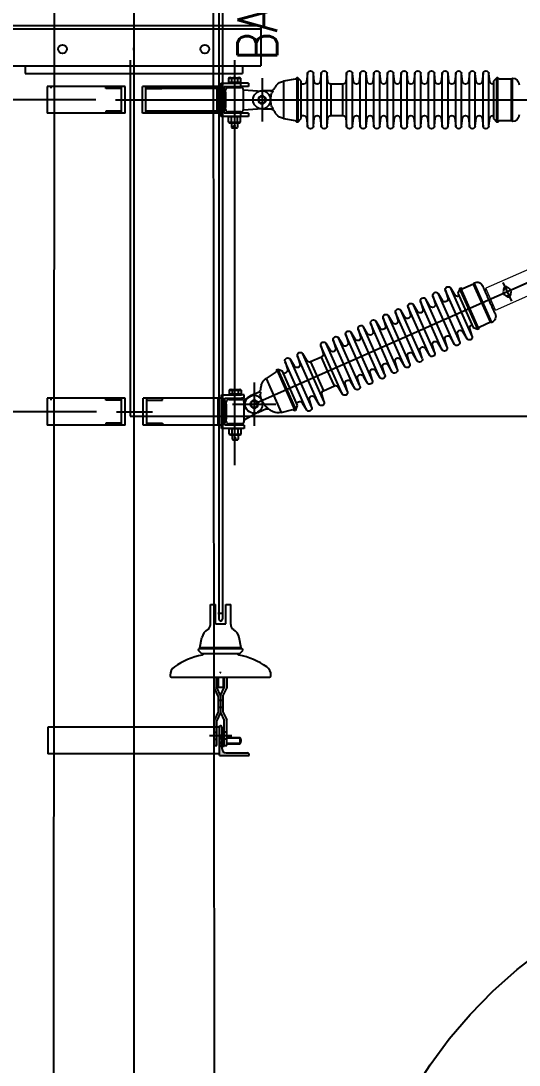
# Model space of a CAD drawing. Header units: millimetres. Extents: x -37020 to 35906, y -101 to 52234.
# Drawn here: x -23.438 to -22.178, y 388.586 to 391.228 of the extents above; entities that cross this region are included whole.
import ezdxf

# ---------------------------------------------------------------- set-up
doc = ezdxf.new("R2010")
doc.units = ezdxf.units.MM
doc.header["$PDMODE"] = 35
doc.header["$PDSIZE"] = 1
for name, pattern in [('ACAD_ISO04W100', [30, 24, -3, 0, -3]), ('CENTER', [50.8, 31.75, -6.35, 6.35, -6.35]), ('HIDDEN', [9.525, 6.35, -3.175])]:
    doc.linetypes.add(name, pattern=pattern)
for name, color, linetype in [('Catenaria', 2, 'Continuous'), ('CI-Encofrados', 2, 'Continuous'), ('CI-Proyecciones', 1, 'HIDDEN'), ('galibo', 41, 'Continuous'), ('GE-Cotas', 1, 'Continuous'), ('Layer1', 1, 'Continuous'), ('M0_EQUIPOS', 2, 'Continuous')]:
    doc.layers.add(name, color=color, linetype=linetype)
doc.styles.add('ROMAN_SIMPLEX', font='ROMANS')
doc.styles.add('Romans', font='romans.shx', dxfattribs={"width": 0.8})
doc.dimstyles.new('COTAS GENERAL', dxfattribs={"dimscale": 0.1, "dimtxt": 2.5, "dimasz": 2.5, "dimexe": 1, "dimexo": 1, "dimgap": 1.25, "dimtad": 1, "dimzin": 1, "dimdsep": 46, "dimtxsty": 'Romans', "dimcen": 1, "dimclrd": 2, "dimclre": 1, "dimclrt": 3, "dimaunit": 1, "dimadec": 3, "dimazin": 0, "dimtfac": 1, "dimtix": 1, "dimtmove": 0, "dimatfit": 0, "dimfxl": 1, "dimtolj": 1, "dimarcsym": 0})

# ---------------------------------------------------------------- blocks, each defined once
blk = doc.blocks.new('galibo TA')
at = {"layer": 'galibo', "linetype": 'HIDDEN'}
blk.add_arc((0.48, 3.13), 1.22, 0, 61.9275, dxfattribs=at)
blk = doc.blocks.new('A$C5077')
at = {"layer": 'CI-Encofrados', "color": 3}
for p, q in [((0.00825, 11), (0, 0)), ((0.40825, 11), (0.4165, 0))]:
    blk.add_line(p, q, dxfattribs=at)
at = {"layer": 'CI-Encofrados', "color": 253}
blk.add_line((0.20825, 11), (0.20825, 0), dxfattribs=at)
blk = doc.blocks.new('barra de retención 2500mm')
at = {"color": 1}
for p, q in [((-23.5, 2445.6), (-3.3, 2481)), ((-23.5, 2427.5), (-4.5, 2460.8)), ((-4.5, 2476.5), (-4.5, -14.5)), ((-3.3, 2481), (0, 2481)), ((4.5, 2476.5), (4.5, -14.5)), ((-32.5, 2452), (-32.5, 2427.5)), ((-23.5, 2452), (-32.5, 2452)), ((-23.5, 2452), (-23.5, 2427.5))]:
    blk.add_line(p, q, dxfattribs=at)
at = {"color": 1, "linetype": 'ACAD_ISO04W100', "ltscale": 0.1}
for p, q in [((6.7, 2452), (-6.7, 2452)), ((6.7, 0), (-6.7, 0))]:
    blk.add_line(p, q, dxfattribs=at)
at = {"color": 1}
for centre, start, end in [((0, 2476.5), 0, 180), ((-28, 2427.5), 180, 360), ((0, -14.5), 180, 0)]:
    blk.add_arc(centre, 4.5, start, end, dxfattribs=at)
blk = doc.blocks.new('*D332')
at = {"layer": 'Defpoints', "color": 0, "transparency": 16777216}
for p in [(-23.837, 392.5341), (-23.37, 392.4456), (-21.3055, 384.7606)]:
    blk.add_point(p, dxfattribs=at)
at = {"layer": 'GE-Cotas', "color": 1, "lineweight": -2, "transparency": 16777216}
for p, q in [((-23.637, 392.5341), (-24.3715, 392.5341)), ((-23.57, 392.4456), (-23.637, 392.5341)), ((-23.42, 392.4456), (-23.57, 392.4456))]:
    blk.add_line(p, q, dxfattribs=at)
at = {"layer": 'GE-Cotas', "color": 3, "linetype": 'Continuous', "transparency": 16777216, "insert": (-24.1355, 392.6591), "char_height": 0.125, "attachment_point": 5, "style": 'Romans'}
blk.add_mtext('\\A1;+7685', dxfattribs=at)
blk = doc.blocks.new('*D333')
at = {"layer": 'Defpoints', "color": 0, "transparency": 16777216}
for p in [(-23.9034, 392.775), (-23.4294, 392.6812), (-21.3055, 384.7606)]:
    blk.add_point(p, dxfattribs=at)
at = {"layer": 'GE-Cotas', "color": 1, "lineweight": -2, "transparency": 16777216}
for p, q in [((-23.7034, 392.775), (-24.4087, 392.775)), ((-23.6294, 392.6812), (-23.7034, 392.775)), ((-23.4794, 392.6812), (-23.6294, 392.6812))]:
    blk.add_line(p, q, dxfattribs=at)
at = {"layer": 'GE-Cotas', "color": 3, "linetype": 'Continuous', "transparency": 16777216, "insert": (-24.1873, 392.9), "char_height": 0.125, "attachment_point": 5, "style": 'Romans'}
blk.add_mtext('\\A1;+7921', dxfattribs=at)
blk = doc.blocks.new('*D334')
at = {"layer": 'Defpoints', "color": 0, "transparency": 16777216}
for p in [(-23.1988, 391.0283), (-23.9124, 390.7007), (-21.3055, 384.7606)]:
    blk.add_point(p, dxfattribs=at)
at = {"layer": 'GE-Cotas', "color": 1, "lineweight": -2, "transparency": 16777216}
for p, q in [((-23.5124, 391.0283), (-23.7124, 390.7007)), ((-23.2488, 391.0283), (-23.5124, 391.0283)), ((-23.7124, 390.7007), (-24.447, 390.7007))]:
    blk.add_line(p, q, dxfattribs=at)
at = {"layer": 'GE-Cotas', "color": 3, "linetype": 'Continuous', "transparency": 16777216, "insert": (-24.2109, 390.8257), "char_height": 0.125, "attachment_point": 5, "style": 'Romans'}
blk.add_mtext('\\A1;+6268', dxfattribs=at)
blk = doc.blocks.new('*D335')
at = {"layer": 'Defpoints', "color": 0, "transparency": 16777216}
for p in [(-23.1969, 390.2392), (-23.8738, 390.0344), (-20.7465, 384.7606)]:
    blk.add_point(p, dxfattribs=at)
at = {"layer": 'GE-Cotas', "color": 1, "lineweight": -2, "transparency": 16777216}
for p, q in [((-23.4738, 390.2392), (-23.6738, 390.0344)), ((-23.2469, 390.2392), (-23.4738, 390.2392)), ((-23.6738, 390.0344), (-24.4032, 390.0344))]:
    blk.add_line(p, q, dxfattribs=at)
at = {"layer": 'GE-Cotas', "color": 3, "linetype": 'Continuous', "transparency": 16777216, "insert": (-24.1698, 390.1594), "char_height": 0.125, "attachment_point": 5, "style": 'Romans'}
blk.add_mtext('\\A1;+5479', dxfattribs=at)
blk = doc.blocks.new('bajada LP parte inferior')
blk.add_hatch(color=256).paths.add_polyline_path([(427, -71.5), (427, 3.5), (428.4, 3.5, -0.414214), (433.4, -1.5), (433.4, -55.2, 0.414214), (443.4, -65.2), (497, -65.2, -0.414214), (502, -70.2), (502, -71.5)])
at = {"color": 6}
for p, q in [((403.9, 259.5), (403.9, 310.2)), ((403.9, 310.2), (416.6, 310.2)), ((416.6, 261.2), (416.6, 310.2)), ((442.7, 261.2), (442.7, 310.2)), ((442.7, 310.2), (455.4, 310.2)), ((455.4, 259.5), (455.4, 310.2)), ((416.6, 261.2), (442.7, 261.2)), ((377.1, 200.5), (382.6, 227)), ((482.1, 200.5), (476.7, 227)), ((374.6, 198), (373.6, 196.9)), ((382.1, 185.5), (373.6, 194.1)), ((377.1, 200.5), (374.6, 198)), ((484.6, 198), (374.6, 198)), ((482.1, 200.5), (377.1, 200.5)), ((477.1, 185.5), (382.1, 185.5)), ((477.1, 185.5), (485.7, 194.1)), ((482.1, 200.5), (484.6, 198)), ((484.6, 198), (485.7, 196.9)), ((428.6, 138.5), (430.7, 138.5)), ((429.6, 137.4), (429.6, 139.6)), ((307.6, 126), (550.9, 126)), ((414.1, 126), (414.1, 98.5)), ((420.1, 126), (420.1, 99.9)), ((423.3, 126), (423.3, 100.1)), ((436, 126), (436, 100.1)), ((439.1, 126), (439.1, 99.9)), ((445.1, 126), (445.1, 98.5)), ((423.6, 78.5), (414.1, 98.5)), ((429.6, 79.9), (420.1, 99.9)), ((436, 100.1), (423.3, 100.1)), ((429.6, 79.9), (439.1, 99.9)), ((429.6, 79.9), (429.6, 37.1)), ((435.6, 78.5), (445.1, 98.5)), ((423.6, 78.5), (423.6, 38.5)), ((435.6, 78.5), (435.6, 38.5)), ((423.6, 38.5), (414.1, 18.5)), ((429.6, 37.1), (420.1, 17.1)), ((429.6, 37.1), (439.1, 17.1)), ((435.6, 38.5), (445.1, 18.5)), ((414.1, -46.5), (414.1, 18.5)), ((420.1, -46.5), (420.1, 17.1)), ((427, 3.5), (428.4, 3.5)), ((439.1, -46.5), (439.1, 17.1)), ((445.1, -46.5), (445.1, 18.5)), ((427, -44.4), (427, -23.6)), ((427, -44.4), (427, -23.6)), ((428.5, -20.1), (438.5, -20.1)), ((445.1, -26), (478.8, -26)), ((478.8, -42), (478.8, -26)), ((414.1, -46.5), (420.1, -46.5)), ((428.5, -27.1), (438.5, -27.1)), ((428.5, -40.9), (438.5, -40.9)), ((428.5, -47.9), (438.5, -47.9)), ((439.1, -46.5), (445.1, -46.5)), ((445.1, -27), (478.8, -27)), ((445.1, -41), (478.8, -41)), ((445.1, -42), (478.8, -42))]:
    blk.add_line(p, q, dxfattribs=at)
at = {"color": 6, "linetype": 'HIDDEN'}
for p, q in [((435.6, 67.2), (423.6, 67.2)), ((435.6, 49.8), (423.6, 49.8)), ((414.1, -12.8), (420.1, -12.8)), ((445.1, -12.8), (439.1, -12.8)), ((414.1, -30.2), (420.1, -30.2)), ((445.1, -30.2), (439.1, -30.2))]:
    blk.add_line(p, q, dxfattribs=at)
for p, q in [((427, 0), (-7, 0)), ((-7, 0), (-7, -68)), ((0, 0), (0, -2)), ((427, -71.5), (427, 3.5)), ((433.4, -55.2), (433.4, -1.5)), ((427, -68), (-7, -68)), ((427, -71.5), (502, -71.5)), ((443.4, -65.2), (497, -65.2)), ((502, -71.5), (502, -70.2))]:
    blk.add_line(p, q)
at = {"color": 6, "linetype": 'CENTER'}
blk.add_line((401.2, -21.5), (458.1, -21.5), dxfattribs=at)
at = {"color": 6}
for centre, radius, start, end in [((428.4, -1.5), 5, 0, 90), ((431.8, -23.6), 4.75, 133.1736, 226.8264), ((435.2, -23.6), 4.75, 35.0296, 46.8264), ((435.2, -23.6), 4.75, 313.1736, 324.9704), ((469.6, -34), 12.2, 318.8879, 41.1121), ((443.7, -34), 16.7, 155.5673, 204.4327), ((431.8, -44.4), 4.75, 133.1736, 226.8264), ((423.3, -34), 16.7, 18.4445, 24.4327), ((423.3, -34), 16.7, 335.5673, 341.5555), ((435.2, -44.4), 4.75, 35.0296, 46.8264), ((435.2, -44.4), 4.75, 313.1736, 333.6582)]:
    blk.add_arc(centre, radius, start, end, dxfattribs=at)
for centre, radius, start, end in [((443.4, -55.2), 10, 180, 270), ((497, -70.2), 5, 0, 90)]:
    blk.add_arc(centre, radius, start, end)
for centre, major_axis, start_param, end_param in [((412, 220.9), (21.2, 21.2), 1.324649, 2.152302), ((388.9, 259.5), (-10.6, 10.6), 2.895445, 3.926995), ((470.4, 259.5), (10.6, 10.6), 2.356199, 3.387749), ((447.3, 220.9), (-21.2, 21.2), 4.130892, 4.958545), ((375, 195.5), (1.41, 1.41), 1.570801, 3.141597), ((382, 188.8), (4.6, 4.6), 4.113262, 4.968949), ((477.3, 188.8), (-4.6, 4.6), 1.314245, 2.169932), ((484.3, 195.5), (-1.41, 1.41), 3.141597, 4.712393), ((416.6, 5.5), (127.3, 127.3), 0.971669, 1.400336), ((442.7, 5.5), (-127.3, 127.3), -1.400327, -0.97166), ((327.2, 132.1), (17.7, 17.7), 1.399984, 2.379924), ((532.1, 132.1), (-17.7, 17.7), 3.90327, 4.883211), ((307.6, 131.5), (3.89, 3.89), 2.356199, 3.926995), ((551.6, 131.5), (-3.89, 3.89), 2.356199, 3.926995)]:
    blk.add_ellipse(centre, major_axis=major_axis, ratio=1, start_param=start_param, end_param=end_param, dxfattribs=at)
blk = doc.blocks.new('gozne inferior con abrazadera poste Ø420mm')
blk.add_line((-514.7, 14.9), (-514.7, 10.5))
blk.add_circle((0, 0), 8.75)
at = {"layer": 'M0_EQUIPOS'}
for p, q in [((-63.3, 35.4), (-32.9, 35.4)), ((-63.3, 35.4), (-63.3, 23.4)), ((-59.5, 37), (-36.7, 37)), ((-55.7, 35.4), (-55.7, 23.4)), ((-40.5, 35.4), (-40.5, 23.4)), ((-32.9, 35.4), (-32.9, 23.4)), ((-523.7, 14.9), (-523.7, -53.1)), ((-326.7, 14.9), (-523.7, 14.9)), ((-375.7, 9.9), (-375.7, 14.9)), ((-335.7, 9.9), (-375.7, 9.9)), ((-335.7, -53.1), (-335.7, 14.9)), ((-326.7, -53.1), (-326.7, 14.9)), ((-91.4, 14.9), (-280.8, 14.9)), ((-280.8, -53.1), (-280.8, 14.9)), ((-271.8, -53.1), (-271.8, 14.9)), ((-271.8, 9.9), (-231.8, 9.9)), ((-231.8, 9.9), (-231.8, 14.9)), ((-91.4, -53.1), (-91.4, 14.9)), ((-82.4, 14.9), (-91.4, 14.9)), ((-82.4, 23.4), (-32.4, 23.4)), ((-82.4, -61.6), (-82.4, 23.4)), ((-73.9, 14.9), (-32.4, 14.9)), ((-73.9, -53.1), (-73.9, 14.9)), ((-70.6, -0.1), (-70.6, 5.9)), ((-64.4, 12), (-31.7, 12)), ((-63.3, 26), (-32.9, 26)), ((-63.3, 23.4), (-32.9, 23.4)), ((-56.6, 12), (-56.6, 14.9)), ((-39.6, 12), (-39.6, 14.9)), ((-25.6, 23.4), (-32.4, 23.4)), ((-25.6, 14.9), (-32.4, 14.9)), ((-27.1, 9.9), (-10.2, 19.2)), ((-25.6, 14.9), (-25.6, 23.4)), ((-25.6, -43.7), (-25.6, 5.9)), ((-348.6, -19.1), (-256.9, -19.1)), ((-73.9, -0.1), (-73.9, -38.1)), ((-70.6, -0.1), (-70.6, -38.1)), ((-25.6, -39.4), (12, -18.2)), ((-335.7, -48.1), (-375.7, -48.1)), ((-375.7, -48.1), (-375.7, -53.1)), ((-271.8, -48.1), (-231.8, -48.1)), ((-231.8, -48.1), (-231.8, -53.1)), ((-70.6, -43.7), (-70.6, -38.1)), ((-31.7, -49.8), (-64.4, -49.8)), ((-56.6, -53.1), (-56.6, -49.8)), ((-39.6, -53.1), (-39.6, -49.8)), ((-326.7, -53.1), (-523.7, -53.1)), ((-91.4, -53.1), (-280.8, -53.1)), ((-82.4, -53.1), (-91.4, -53.1)), ((-32.4, -61.6), (-82.4, -61.6)), ((-32.4, -53.1), (-73.9, -53.1)), ((-63.3, -61.6), (-32.9, -61.6)), ((-63.3, -61.6), (-32.9, -61.6)), ((-63.3, -76), (-63.3, -61.6)), ((-63.3, -76), (-63.3, -61.6)), ((-63.3, -76), (-32.9, -76)), ((-63.3, -76), (-32.9, -76)), ((-59.5, -77.6), (-36.7, -77.6)), ((-59.5, -77.6), (-36.7, -77.6)), ((-55.7, -76), (-55.7, -61.6)), ((-55.7, -76), (-55.7, -61.6)), ((-55.7, -77.6), (-55.7, -89)), ((-55.7, -77.6), (-55.7, -89)), ((-41.8, -78), (-50.6, -77.6)), ((-41.8, -78), (-50.6, -77.6)), ((-41.8, -77.7), (-43.4, -77.6)), ((-41.8, -77.7), (-43.4, -77.6)), ((-40.5, -76), (-40.5, -61.6)), ((-40.5, -76), (-40.5, -61.6)), ((-40.5, -77.6), (-40.5, -89)), ((-40.5, -77.6), (-40.5, -89)), ((-32.9, -76), (-32.9, -61.6)), ((-32.9, -76), (-32.9, -61.6)), ((-25.6, -53.1), (-32.4, -53.1)), ((-25.6, -61.6), (-32.4, -61.6)), ((-25.6, -53.1), (-25.6, -61.6)), ((-55.7, -89), (-54.4, -90.3)), ((-55.7, -89), (-54.4, -90.3)), ((-54.4, -90.3), (-41.8, -90.3)), ((-54.4, -90.3), (-41.8, -90.3)), ((-41.8, -90.3), (-40.5, -89)), ((-41.8, -90.3), (-40.5, -89))]:
    blk.add_line(p, q, dxfattribs=at)
blk.add_circle((-48.1, -86.3), 1.62, dxfattribs=at)
blk.add_circle((-48.1, -86.3), 1.62, dxfattribs=at)
for centre, radius, start, end in [((-59.5, 31.7), 5.31, 90, 135.6673), ((-59.5, 31.7), 5.31, 44.3327, 90), ((-48.1, 18.2), 18.8, 66.2227, 113.7773), ((-36.7, 31.7), 5.31, 90, 135.6673), ((-36.7, 31.7), 5.31, 44.3327, 90), ((-64.4, 5.9), 6.13, 90, 180), ((-31.7, 5.9), 6.13, 0, 90), ((0, 0), 21.8, 295.5293, 119.6859), ((-64.4, -43.7), 6.13, 180, 270), ((-31.7, -43.7), 6.13, 270, 0), ((-59.5, -72.3), 5.31, 224.3327, 270), ((-59.5, -72.3), 5.31, 224.3327, 270), ((-59.5, -72.3), 5.31, 270, 315.6673), ((-59.5, -72.3), 5.31, 270, 315.6673), ((-48.1, -58.7), 18.8, 246.2227, 293.7773), ((-48.1, -58.7), 18.8, 246.2227, 293.7773), ((-36.7, -72.3), 5.31, 224.3327, 270), ((-36.7, -72.3), 5.31, 224.3327, 270), ((-36.7, -72.3), 5.31, 270, 315.6673), ((-36.7, -72.3), 5.31, 270, 315.6673)]:
    blk.add_arc(centre, radius, start, end, dxfattribs=at)
blk = doc.blocks.new('gozne superior con abrazadera poste Ø420mm')
blk.add_line((-534.7, 34), (-534.7, 29.6))
at = {"layer": 'M0_EQUIPOS'}
for p, q in [((-85.2, 54.5), (-54.8, 54.5)), ((-85.2, 54.5), (-85.2, 42.5)), ((-81.4, 56.1), (-58.6, 56.1)), ((-77.6, 54.5), (-77.6, 42.5)), ((-62.4, 54.5), (-62.4, 42.5)), ((-54.8, 54.5), (-54.8, 42.5)), ((-346.7, 34), (-543.7, 34)), ((-543.7, 34), (-543.7, -34)), ((-395.7, 29), (-395.7, 34)), ((-355.7, 29), (-395.7, 29)), ((-355.7, -34), (-355.7, 34)), ((-346.7, -34), (-346.7, 34)), ((-113.3, 34), (-302.7, 34)), ((-302.7, -34), (-302.7, 34)), ((-293.7, -34), (-293.7, 34)), ((-113.3, 29), (-293.7, 29)), ((-293.7, 29), (-253.7, 29)), ((-253.7, 29), (-253.7, 34)), ((-113.3, -34), (-113.3, 34)), ((-104.3, 34), (-113.3, 34)), ((-104.3, 42.5), (-54.3, 42.5)), ((-104.3, -42.5), (-104.3, 42.5)), ((-95.8, 34), (-54.3, 34)), ((-95.8, -34), (-95.8, 34)), ((-86.4, 31.1), (-53.6, 31.1)), ((-85.2, 45.1), (-54.8, 45.1)), ((-85.2, 42.5), (-54.8, 42.5)), ((-78.5, 31.1), (-78.5, 34)), ((-61.5, 31.1), (-61.5, 34)), ((-54.3, 42.5), (-54.3, 34)), ((-34.3, 42.5), (-54.3, 42.5)), ((-34.3, 34), (-54.3, 34)), ((-34.3, 42.5), (-34.3, 34)), ((-370.6, 0), (-278.8, 0)), ((-95.8, 19), (-95.8, -19)), ((-92.5, 19), (-92.5, 25)), ((-92.5, 19), (-92.5, -19)), ((-47.5, -24.6), (-47.5, 25)), ((-47.5, 25), (0, 22)), ((-92.5, -24.6), (-92.5, -19)), ((-47.5, -25), (0, -22)), ((-346.7, -34), (-543.7, -34)), ((-355.7, -29), (-395.7, -29)), ((-395.7, -29), (-395.7, -34)), ((-113.3, -34), (-302.7, -34)), ((-113.3, -29), (-293.7, -29)), ((-293.7, -29), (-253.7, -29)), ((-253.7, -29), (-253.7, -34)), ((-104.3, -34), (-113.3, -34)), ((-54.3, -42.5), (-104.3, -42.5)), ((-54.3, -34), (-95.8, -34)), ((-53.6, -30.7), (-86.4, -30.7)), ((-85.2, -42.5), (-54.8, -42.5)), ((-85.2, -42.5), (-54.8, -42.5)), ((-85.2, -56.9), (-85.2, -42.5)), ((-85.2, -56.9), (-85.2, -42.5)), ((-78.5, -34), (-78.5, -30.7)), ((-77.6, -56.9), (-77.6, -42.5)), ((-77.6, -56.9), (-77.6, -42.5)), ((-62.4, -56.9), (-62.4, -42.5)), ((-62.4, -56.9), (-62.4, -42.5)), ((-61.5, -34), (-61.5, -30.7)), ((-54.8, -56.9), (-54.8, -42.5)), ((-54.8, -56.9), (-54.8, -42.5)), ((-54.3, -34), (-54.3, -42.5)), ((-34.3, -34), (-54.3, -34)), ((-34.3, -42.5), (-54.3, -42.5)), ((-34.3, -34), (-34.3, -42.5)), ((-85.2, -56.9), (-54.8, -56.9)), ((-85.2, -56.9), (-54.8, -56.9)), ((-81.4, -58.5), (-58.6, -58.5)), ((-81.4, -58.5), (-58.6, -58.5)), ((-77.6, -58.5), (-77.6, -69.9)), ((-77.6, -58.5), (-77.6, -69.9)), ((-77.6, -69.9), (-76.3, -71.2)), ((-77.6, -69.9), (-76.3, -71.2)), ((-76.3, -71.2), (-63.7, -71.2)), ((-76.3, -71.2), (-63.7, -71.2)), ((-63.7, -58.9), (-72.5, -58.5)), ((-63.7, -58.9), (-72.5, -58.5)), ((-63.7, -58.6), (-65.3, -58.5)), ((-63.7, -58.6), (-65.3, -58.5)), ((-63.7, -71.2), (-62.4, -69.9)), ((-63.7, -71.2), (-62.4, -69.9)), ((-62.4, -58.5), (-62.4, -69.9)), ((-62.4, -58.5), (-62.4, -69.9))]:
    blk.add_line(p, q, dxfattribs=at)
for centre, radius in [((0, 0), 8.75), ((-70, -67.2), 1.62), ((-70, -67.2), 1.62)]:
    blk.add_circle(centre, radius, dxfattribs=at)
for centre, radius, start, end in [((-81.4, 50.8), 5.31, 90, 135.6673), ((-81.4, 50.8), 5.31, 44.3327, 90), ((-70, 37.3), 18.8, 66.2227, 113.7773), ((-58.6, 50.8), 5.31, 90, 135.6673), ((-58.6, 50.8), 5.31, 44.3327, 90), ((-86.4, 25), 6.13, 90, 180), ((-53.6, 25), 6.13, 0, 90), ((0, 0), 22, 270, 90), ((-86.4, -24.6), 6.13, 180, 270), ((-53.6, -24.6), 6.13, 270, 0), ((-81.4, -53.2), 5.31, 224.3327, 270), ((-81.4, -53.2), 5.31, 224.3327, 270), ((-81.4, -53.2), 5.31, 270, 315.6673), ((-81.4, -53.2), 5.31, 270, 315.6673), ((-70, -39.6), 18.8, 246.2227, 293.7773), ((-70, -39.6), 18.8, 246.2227, 293.7773), ((-58.6, -53.2), 5.31, 224.3327, 270), ((-58.6, -53.2), 5.31, 224.3327, 270), ((-58.6, -53.2), 5.31, 270, 315.6673), ((-58.6, -53.2), 5.31, 270, 315.6673)]:
    blk.add_arc(centre, radius, start, end, dxfattribs=at)
blk = doc.blocks.new('p in 2000')
at = {"layer": 'Layer1', "linetype": 'CENTER'}
for p, q in [((-148.4319, 229.5004), (-148.4319, 228.4761)), ((-148.1679, 229.5004), (-148.1679, 228.6004)), ((-148.5019, 229.4549), (-148.5019, 229.346)), ((-148.1679, 229.4004), (-150.6415, 229.4004)), ((-150.0384, 229.3215), (-148.4819, 228.6304)), ((-149.111, 228.9386), (-149.1323, 228.8908)), ((-148.4819, 228.6849), (-148.4819, 228.5759)), ((-148.4274, 228.6304), (-148.5363, 228.6304)), ((-148.1679, 228.6004), (-150.1679, 228.6004))]:
    blk.add_line(p, q, dxfattribs=at)
at = {"layer": 'Layer1'}
for p, q in [((-149.1349, 229.4554), (-149.1324, 229.4529)), ((-149.1349, 229.3454), (-149.1349, 229.4554)), ((-149.1324, 229.4529), (-149.1027, 229.4529)), ((-149.1324, 229.3479), (-149.1324, 229.4529)), ((-149.1013, 229.4535), (-149.0983, 229.4565)), ((-149.0983, 229.3443), (-149.0983, 229.4565)), ((-149.0955, 229.4565), (-149.0869, 229.4479)), ((-149.0955, 229.3443), (-149.0955, 229.4565)), ((-149.0779, 229.447), (-149.0756, 229.4668)), ((-149.0756, 229.334), (-149.0756, 229.4668)), ((-149.0607, 229.4668), (-149.0583, 229.447)), ((-149.0607, 229.334), (-149.0607, 229.4668)), ((-149.0434, 229.447), (-149.0411, 229.4668)), ((-149.0411, 229.334), (-149.0411, 229.4668)), ((-149.0262, 229.4668), (-149.0238, 229.447)), ((-149.0262, 229.334), (-149.0262, 229.4668)), ((-149.0089, 229.447), (-149.0066, 229.4668)), ((-149.0066, 229.334), (-149.0066, 229.4668)), ((-148.9917, 229.4668), (-148.9893, 229.447)), ((-148.9917, 229.334), (-148.9917, 229.4668)), ((-148.9744, 229.447), (-148.9721, 229.4668)), ((-148.9721, 229.334), (-148.9721, 229.4668)), ((-148.9572, 229.4668), (-148.9548, 229.447)), ((-148.9572, 229.334), (-148.9572, 229.4668)), ((-148.9399, 229.447), (-148.9376, 229.4668)), ((-148.9376, 229.334), (-148.9376, 229.4668)), ((-148.9227, 229.4668), (-148.9203, 229.447)), ((-148.9227, 229.334), (-148.9227, 229.4668)), ((-148.9054, 229.447), (-148.9031, 229.4668)), ((-148.9031, 229.334), (-148.9031, 229.4668)), ((-148.8882, 229.4668), (-148.8858, 229.447)), ((-148.8882, 229.334), (-148.8882, 229.4668)), ((-148.8709, 229.447), (-148.8686, 229.4668)), ((-148.8686, 229.334), (-148.8686, 229.4668)), ((-148.8537, 229.4668), (-148.8513, 229.447)), ((-148.8537, 229.334), (-148.8537, 229.4668)), ((-148.8364, 229.447), (-148.8341, 229.4668)), ((-148.8341, 229.334), (-148.8341, 229.4668)), ((-148.8192, 229.4668), (-148.8168, 229.447)), ((-148.8192, 229.334), (-148.8192, 229.4668)), ((-148.8019, 229.447), (-148.7996, 229.4668)), ((-148.7996, 229.334), (-148.7996, 229.4668)), ((-148.7847, 229.4668), (-148.7823, 229.447)), ((-148.7847, 229.334), (-148.7847, 229.4668)), ((-148.7674, 229.447), (-148.7651, 229.4668)), ((-148.7651, 229.334), (-148.7651, 229.4668)), ((-148.7502, 229.4668), (-148.7478, 229.447)), ((-148.7502, 229.334), (-148.7502, 229.4668)), ((-148.7329, 229.447), (-148.7306, 229.4668)), ((-148.7306, 229.334), (-148.7306, 229.4668)), ((-148.7157, 229.4668), (-148.7133, 229.447)), ((-148.7157, 229.334), (-148.7157, 229.4668)), ((-148.6684, 229.447), (-148.6661, 229.4668)), ((-148.6661, 229.334), (-148.6661, 229.4668)), ((-148.6512, 229.4668), (-148.6488, 229.447)), ((-148.6512, 229.334), (-148.6512, 229.4668)), ((-148.6339, 229.447), (-148.6316, 229.4668)), ((-148.6316, 229.334), (-148.6316, 229.4668)), ((-148.6167, 229.4668), (-148.6143, 229.447)), ((-148.6167, 229.334), (-148.6167, 229.4668)), ((-148.6009, 229.4479), (-148.5923, 229.4565)), ((-148.5923, 229.4565), (-148.5923, 229.3443)), ((-148.5895, 229.4565), (-148.5859, 229.4529)), ((-148.5895, 229.4565), (-148.5895, 229.3443)), ((-148.5859, 229.4529), (-148.5558, 229.4476)), ((-149.0869, 229.4479), (-149.0869, 229.3529)), ((-149.0869, 229.4404), (-149.0854, 229.4404)), ((-148.7059, 229.4404), (-148.6759, 229.4404)), ((-148.7059, 229.4004), (-148.7059, 229.4404)), ((-148.6759, 229.4404), (-148.6759, 229.3604)), ((-148.6069, 229.4404), (-148.6009, 229.4404)), ((-148.6009, 229.3529), (-148.6009, 229.4479)), ((-148.5558, 229.4476), (-148.5558, 229.3532)), ((-148.5257, 229.4234), (-148.5262, 229.4234)), ((-148.5257, 229.4234), (-148.5019, 229.4234)), ((-148.7059, 229.3604), (-148.7059, 229.4004)), ((-148.5273, 229.4192), (-148.5266, 229.4184)), ((-148.5019, 229.3774), (-148.5257, 229.3774)), ((-149.1324, 229.3479), (-149.1349, 229.3454)), ((-149.1027, 229.3479), (-149.1324, 229.3479)), ((-149.0983, 229.3443), (-149.1013, 229.3473)), ((-149.0869, 229.3529), (-149.0955, 229.3443)), ((-149.0854, 229.3604), (-149.0869, 229.3604)), ((-149.0756, 229.334), (-149.0779, 229.3538)), ((-149.0583, 229.3538), (-149.0607, 229.334)), ((-149.0411, 229.334), (-149.0434, 229.3538)), ((-149.0238, 229.3538), (-149.0262, 229.334)), ((-149.0066, 229.334), (-149.0089, 229.3538)), ((-148.9893, 229.3538), (-148.9917, 229.334)), ((-148.9721, 229.334), (-148.9744, 229.3538)), ((-148.9548, 229.3538), (-148.9572, 229.334)), ((-148.9376, 229.334), (-148.9399, 229.3538)), ((-148.9203, 229.3538), (-148.9227, 229.334)), ((-148.9031, 229.334), (-148.9054, 229.3538)), ((-148.8858, 229.3538), (-148.8882, 229.334)), ((-148.8686, 229.334), (-148.8709, 229.3538)), ((-148.8513, 229.3538), (-148.8537, 229.334)), ((-148.8341, 229.334), (-148.8364, 229.3538)), ((-148.8168, 229.3538), (-148.8192, 229.334)), ((-148.7996, 229.334), (-148.8019, 229.3538)), ((-148.7823, 229.3538), (-148.7847, 229.334)), ((-148.7651, 229.334), (-148.7674, 229.3538)), ((-148.7478, 229.3538), (-148.7502, 229.334)), ((-148.7306, 229.334), (-148.7329, 229.3538)), ((-148.7133, 229.3538), (-148.7157, 229.334)), ((-148.6759, 229.3604), (-148.7059, 229.3604)), ((-148.6661, 229.334), (-148.6684, 229.3538)), ((-148.6488, 229.3538), (-148.6512, 229.334)), ((-148.6316, 229.334), (-148.6339, 229.3538)), ((-148.6143, 229.3538), (-148.6167, 229.334)), ((-148.6009, 229.3604), (-148.6069, 229.3604)), ((-148.5923, 229.3443), (-148.6009, 229.3529)), ((-148.5859, 229.3479), (-148.5895, 229.3443)), ((-148.5558, 229.3532), (-148.5859, 229.3479)), ((-149.0827, 228.837), (-149.0381, 228.9375)), ((-149.0794, 228.8383), (-149.0368, 228.9342)), ((-149.0497, 228.8212), (-149.0042, 228.9237)), ((-149.0472, 228.82), (-149.0016, 228.9225)), ((-149.0381, 228.9375), (-149.0368, 228.9342)), ((-149.0368, 228.9342), (-149.0097, 228.9222)), ((-149.0332, 228.8025), (-148.9793, 228.9239)), ((-149.0082, 228.9222), (-149.0042, 228.9237)), ((-149.0016, 228.9225), (-148.9973, 228.9112)), ((-148.9895, 228.9067), (-148.9793, 228.9239)), ((-149.0692, 228.9193), (-149.0655, 228.9177)), ((-148.9973, 228.9112), (-149.0358, 228.8244)), ((-149.0196, 228.7965), (-148.9657, 228.9179)), ((-149.0016, 228.7885), (-148.9477, 228.9099)), ((-149.0003, 228.9043), (-148.999, 228.9037)), ((-148.988, 228.7825), (-148.9341, 228.9039)), ((-148.9657, 228.9179), (-148.9716, 228.8988)), ((-148.9701, 228.7745), (-148.9162, 228.8959)), ((-148.9579, 228.8927), (-148.9477, 228.9099)), ((-148.9341, 228.9039), (-148.94, 228.8848)), ((-148.9264, 228.8787), (-148.9162, 228.8959)), ((-149.0864, 228.8706), (-149.0901, 228.8723)), ((-148.9565, 228.7685), (-148.9026, 228.8899)), ((-148.9386, 228.7605), (-148.8847, 228.8819)), ((-148.925, 228.7545), (-148.8711, 228.8759)), ((-148.9026, 228.8899), (-148.9085, 228.8708)), ((-148.8949, 228.8647), (-148.8847, 228.8819)), ((-148.8711, 228.8759), (-148.877, 228.8568)), ((-148.907, 228.7465), (-148.8531, 228.8679)), ((-148.8934, 228.7405), (-148.8395, 228.8619)), ((-148.8755, 228.7325), (-148.8216, 228.8539)), ((-148.8633, 228.8507), (-148.8531, 228.8679)), ((-148.8619, 228.7265), (-148.808, 228.8479)), ((-148.8395, 228.8619), (-148.8454, 228.8428)), ((-148.8318, 228.8367), (-148.8216, 228.8539)), ((-148.808, 228.8479), (-148.8139, 228.8288)), ((-149.0794, 228.8383), (-149.0827, 228.837)), ((-149.0523, 228.8262), (-149.0794, 228.8383)), ((-149.0497, 228.8212), (-149.0513, 228.8251)), ((-149.0358, 228.8244), (-149.0472, 228.82)), ((-149.0332, 228.8025), (-149.0273, 228.8216)), ((-149.0314, 228.8306), (-149.0328, 228.8312)), ((-148.844, 228.7185), (-148.7901, 228.8399)), ((-148.8304, 228.7125), (-148.7765, 228.8339)), ((-148.8125, 228.7045), (-148.7586, 228.8259)), ((-148.8003, 228.8227), (-148.7901, 228.8399)), ((-148.7988, 228.6985), (-148.7449, 228.8199)), ((-148.7765, 228.8339), (-148.7824, 228.8148)), ((-148.7688, 228.8087), (-148.7586, 228.8259)), ((-148.7449, 228.8199), (-148.7508, 228.8008)), ((-149.0094, 228.8136), (-149.0196, 228.7965)), ((-149.0016, 228.7885), (-148.9958, 228.8076)), ((-148.9778, 228.7996), (-148.988, 228.7825)), ((-148.9701, 228.7745), (-148.9642, 228.7936)), ((-148.7809, 228.6905), (-148.727, 228.8119)), ((-148.7673, 228.6845), (-148.7134, 228.8059)), ((-148.7494, 228.6765), (-148.6955, 228.7979)), ((-148.7372, 228.7947), (-148.727, 228.8119)), ((-148.7358, 228.6705), (-148.6819, 228.7919)), ((-148.7134, 228.8059), (-148.7193, 228.7868)), ((-148.7057, 228.7807), (-148.6955, 228.7979)), ((-148.6819, 228.7919), (-148.6878, 228.7728)), ((-148.9463, 228.7856), (-148.9565, 228.7685)), ((-148.9386, 228.7605), (-148.9327, 228.7796)), ((-148.9148, 228.7716), (-148.925, 228.7545)), ((-148.907, 228.7465), (-148.9012, 228.7656)), ((-148.7179, 228.6625), (-148.664, 228.7839)), ((-148.7042, 228.6565), (-148.6504, 228.7779)), ((-148.6742, 228.7667), (-148.664, 228.7839)), ((-148.6504, 228.7779), (-148.6562, 228.7588)), ((-148.8832, 228.7576), (-148.8934, 228.7405)), ((-148.8755, 228.7325), (-148.8696, 228.7516)), ((-148.8517, 228.7436), (-148.8619, 228.7265)), ((-148.844, 228.7185), (-148.8381, 228.7376)), ((-148.6683, 228.7132), (-148.6521, 228.7497)), ((-148.6589, 228.6363), (-148.605, 228.7577)), ((-148.6247, 228.7376), (-148.6572, 228.6644)), ((-148.6521, 228.7497), (-148.6247, 228.7376)), ((-148.6453, 228.6303), (-148.5914, 228.7517)), ((-148.6274, 228.6223), (-148.5735, 228.7437)), ((-148.6152, 228.7406), (-148.605, 228.7577)), ((-148.6138, 228.6163), (-148.5599, 228.7377)), ((-148.5914, 228.7517), (-148.5973, 228.7326)), ((-148.5837, 228.7266), (-148.5735, 228.7437)), ((-148.5599, 228.7377), (-148.5658, 228.7186)), ((-148.8202, 228.7296), (-148.8304, 228.7125)), ((-148.8125, 228.7045), (-148.8066, 228.7236)), ((-148.7886, 228.7156), (-148.7988, 228.6985)), ((-148.7809, 228.6905), (-148.775, 228.7096)), ((-148.6846, 228.6766), (-148.6683, 228.7132)), ((-148.5916, 228.6272), (-148.5531, 228.714)), ((-148.5418, 228.7183), (-148.5873, 228.6158)), ((-148.5392, 228.7172), (-148.5847, 228.6147)), ((-148.5616, 228.7096), (-148.5561, 228.7071)), ((-148.5531, 228.714), (-148.5418, 228.7183)), ((-148.5392, 228.7172), (-148.5374, 228.7125)), ((-148.5374, 228.7125), (-148.512, 228.6954)), ((-148.7571, 228.7016), (-148.7673, 228.6845)), ((-148.7494, 228.6765), (-148.7435, 228.6956)), ((-148.7256, 228.6876), (-148.7358, 228.6705)), ((-148.512, 228.6954), (-148.5503, 228.6091)), ((-148.7179, 228.6625), (-148.712, 228.6816)), ((-148.694, 228.6736), (-148.7042, 228.6565)), ((-148.6572, 228.6644), (-148.6846, 228.6766)), ((-148.4975, 228.6578), (-148.4971, 228.6569)), ((-148.4943, 228.6611), (-148.4726, 228.6514)), ((-148.6589, 228.6363), (-148.653, 228.6554)), ((-148.6351, 228.6474), (-148.6453, 228.6303)), ((-148.6274, 228.6223), (-148.6215, 228.6414)), ((-148.6036, 228.6334), (-148.6138, 228.6163)), ((-148.5886, 228.634), (-148.5941, 228.6364)), ((-148.5873, 228.6158), (-148.5916, 228.6272)), ((-148.58, 228.6165), (-148.5847, 228.6147)), ((-148.5503, 228.6091), (-148.58, 228.6165)), ((-148.4912, 228.6094), (-148.513, 228.619))]:
    blk.add_line(p, q, dxfattribs=at)
at = {"layer": 'Layer1', "linetype": 'Continuous', "lineweight": 15}
for p, q in [((-149.222, 228.9921), (-149.0674, 228.9235)), ((-149.0919, 228.8684), (-149.2464, 228.937)), ((-149.0919, 228.8684), (-149.0674, 228.9235)), ((-148.4943, 228.6611), (-148.4948, 228.6612))]:
    blk.add_line(p, q, dxfattribs=at)
at = {"layer": 'Layer1'}
for centre in [(-148.5019, 229.4004), (-148.4819, 228.6304)]:
    blk.add_circle(centre, 0.01, dxfattribs=at)
at = {"layer": 'Layer1', "linetype": 'Continuous'}
blk.add_circle((-149.1217, 228.9145), 0.01, dxfattribs=at)
at = {"layer": 'Layer1'}
for centre, radius, start, end in [((-149.1349, 229.4384), 0.017, 90, 180), ((-149.1027, 229.4549), 0.002, 270, 315), ((-149.0969, 229.4551), 0.002, 45, 135), ((-149.0681, 229.4659), 0.0075, 6.9668, 173.0332), ((-149.0336, 229.4659), 0.0075, 6.9668, 173.0332), ((-148.9991, 229.4659), 0.0075, 6.9668, 173.0332), ((-148.9646, 229.4659), 0.0075, 6.9668, 173.0332), ((-148.9301, 229.4659), 0.0075, 6.9668, 173.0332), ((-148.8956, 229.4659), 0.0075, 6.9668, 173.0332), ((-148.8611, 229.4659), 0.0075, 6.9668, 173.0332), ((-148.8266, 229.4659), 0.0075, 6.9668, 173.0332), ((-148.7921, 229.4659), 0.0075, 6.9668, 173.0332), ((-148.7576, 229.4659), 0.0075, 6.9668, 173.0332), ((-148.7231, 229.4659), 0.0075, 6.9668, 173.0332), ((-148.6586, 229.4659), 0.0075, 6.9668, 173.0332), ((-148.6241, 229.4659), 0.0075, 6.9668, 173.0332), ((-148.5909, 229.4551), 0.002, 45, 135), ((-149.0854, 229.4479), 0.0075, 270, 353.0332), ((-149.0509, 229.4479), 0.0075, 186.9668, 353.0332), ((-149.0164, 229.4479), 0.0075, 186.9668, 353.0332), ((-148.9819, 229.4479), 0.0075, 186.9668, 353.0332), ((-148.9474, 229.4479), 0.0075, 186.9668, 353.0332), ((-148.9129, 229.4479), 0.0075, 186.9668, 353.0332), ((-148.8784, 229.4479), 0.0075, 186.9668, 353.0332), ((-148.8439, 229.4479), 0.0075, 186.9668, 353.0332), ((-148.8094, 229.4479), 0.0075, 186.9668, 353.0332), ((-148.7749, 229.4479), 0.0075, 186.9668, 353.0332), ((-148.7404, 229.4479), 0.0075, 186.9668, 353.0332), ((-148.7059, 229.4479), 0.0075, 186.9668, 270), ((-148.6759, 229.4479), 0.0075, 270, 353.0332), ((-148.6414, 229.4479), 0.0075, 186.9668, 353.0332), ((-148.6069, 229.4479), 0.0075, 186.9668, 270), ((-148.561, 229.4181), 0.03, 39.9284, 80), ((-148.5019, 229.4004), 0.023, 270, 90), ((-149.1349, 229.3624), 0.017, 180, 270), ((-149.1027, 229.3459), 0.002, 45, 90), ((-149.0969, 229.3458), 0.002, 225, 315), ((-149.0854, 229.3529), 0.0075, 6.9668, 90), ((-149.0509, 229.3529), 0.0075, 6.9668, 173.0332), ((-149.0164, 229.3529), 0.0075, 6.9668, 173.0332), ((-148.9819, 229.3529), 0.0075, 6.9668, 173.0332), ((-148.9474, 229.3529), 0.0075, 6.9668, 173.0332), ((-148.9129, 229.3529), 0.0075, 6.9668, 173.0332), ((-148.8784, 229.3529), 0.0075, 6.9668, 173.0332), ((-148.8439, 229.3529), 0.0075, 6.9668, 173.0332), ((-148.8094, 229.3529), 0.0075, 6.9668, 173.0332), ((-148.7749, 229.3529), 0.0075, 6.9668, 173.0332), ((-148.7404, 229.3529), 0.0075, 6.9668, 173.0332), ((-148.7059, 229.3529), 0.0075, 90, 173.0332), ((-148.6759, 229.3529), 0.0075, 6.9668, 90), ((-148.6414, 229.3529), 0.0075, 6.9668, 173.0332), ((-148.6069, 229.3529), 0.0075, 90, 173.0332), ((-148.5909, 229.3458), 0.002, 225, 315), ((-148.561, 229.3828), 0.03, 280, 320.0716), ((-149.0681, 229.3349), 0.0075, 186.9668, 353.0332), ((-149.0336, 229.3349), 0.0075, 186.9668, 353.0332), ((-148.9991, 229.3349), 0.0075, 186.9668, 353.0332), ((-148.9646, 229.3349), 0.0075, 186.9668, 353.0332), ((-148.9301, 229.3349), 0.0075, 186.9668, 353.0332), ((-148.8956, 229.3349), 0.0075, 186.9668, 353.0332), ((-148.8611, 229.3349), 0.0075, 186.9668, 353.0332), ((-148.8266, 229.3349), 0.0075, 186.9668, 353.0332), ((-148.7921, 229.3349), 0.0075, 186.9668, 353.0332), ((-148.7576, 229.3349), 0.0075, 186.9668, 353.0332), ((-148.7231, 229.3349), 0.0075, 186.9668, 353.0332), ((-148.6586, 229.3349), 0.0075, 186.9668, 353.0332), ((-148.6241, 229.3349), 0.0075, 186.9668, 353.0332), ((-149.045, 228.922), 0.017, 66.0588, 156.0588), ((-149.0089, 228.924), 0.002, 246.0588, 291.0588), ((-149.0035, 228.9218), 0.002, 21.0588, 111.0588), ((-148.9728, 228.92), 0.0075, 343.0256, 149.0921), ((-148.9959, 228.9106), 0.0075, 246.0588, 329.0921), ((-148.9644, 228.8966), 0.0075, 163.0256, 329.0921), ((-148.9413, 228.906), 0.0075, 343.0256, 149.0921), ((-148.9098, 228.892), 0.0075, 343.0256, 149.0921), ((-148.9328, 228.8826), 0.0075, 163.0256, 329.0921), ((-148.9013, 228.8686), 0.0075, 163.0256, 329.0921), ((-148.8782, 228.878), 0.0075, 343.0256, 149.0921), ((-148.8467, 228.864), 0.0075, 343.0256, 149.0921), ((-149.0758, 228.8525), 0.017, 156.0588, 246.0588), ((-148.8698, 228.8546), 0.0075, 163.0256, 329.0921), ((-148.8383, 228.8406), 0.0075, 163.0256, 329.0921), ((-148.8152, 228.85), 0.0075, 343.0256, 149.0921), ((-148.7837, 228.836), 0.0075, 343.0256, 149.0921), ((-149.0531, 228.8244), 0.002, 21.0588, 66.0588), ((-149.0479, 228.8219), 0.002, 201.0588, 291.0588), ((-149.0345, 228.8238), 0.0075, 343.0256, 66.0588), ((-149.0029, 228.8098), 0.0075, 343.0256, 149.0921), ((-148.8067, 228.8266), 0.0075, 163.0256, 329.0921), ((-148.7521, 228.822), 0.0075, 343.0256, 149.0921), ((-148.7206, 228.808), 0.0075, 343.0256, 149.0921), ((-149.026, 228.8003), 0.0075, 163.0256, 329.0921), ((-148.9714, 228.7958), 0.0075, 343.0256, 149.0921), ((-148.9399, 228.7818), 0.0075, 343.0256, 149.0921), ((-148.7752, 228.8126), 0.0075, 163.0256, 329.0921), ((-148.7437, 228.7986), 0.0075, 163.0256, 329.0921), ((-148.6891, 228.794), 0.0075, 343.0256, 149.0921), ((-148.9945, 228.7863), 0.0075, 163.0256, 329.0921), ((-148.9629, 228.7723), 0.0075, 163.0256, 329.0921), ((-148.9083, 228.7678), 0.0075, 343.0256, 149.0921), ((-148.7121, 228.7846), 0.0075, 163.0256, 329.0921), ((-148.6806, 228.7706), 0.0075, 163.0256, 329.0921), ((-148.6575, 228.78), 0.0075, 343.0256, 149.0921), ((-148.9314, 228.7583), 0.0075, 163.0256, 329.0921), ((-148.8999, 228.7443), 0.0075, 163.0256, 329.0921), ((-148.8768, 228.7538), 0.0075, 343.0256, 149.0921), ((-148.8453, 228.7398), 0.0075, 343.0256, 149.0921), ((-148.6491, 228.7566), 0.0075, 163.0256, 246.0588), ((-148.6216, 228.7444), 0.0075, 246.0588, 329.0921), ((-148.5986, 228.7539), 0.0075, 343.0256, 149.0921), ((-148.567, 228.7399), 0.0075, 343.0256, 149.0921), ((-148.8683, 228.7303), 0.0075, 163.0256, 329.0921), ((-148.8368, 228.7163), 0.0075, 163.0256, 329.0921), ((-148.8137, 228.7258), 0.0075, 343.0256, 149.0921), ((-148.7822, 228.7118), 0.0075, 343.0256, 149.0921), ((-148.5901, 228.7304), 0.0075, 163.0256, 329.0921), ((-148.5586, 228.7164), 0.0075, 163.0256, 246.0588), ((-148.541, 228.7165), 0.002, 21.0588, 111.0588), ((-148.8053, 228.7023), 0.0075, 163.0256, 329.0921), ((-148.7737, 228.6883), 0.0075, 163.0256, 329.0921), ((-148.7507, 228.6978), 0.0075, 343.0256, 149.0921), ((-148.7191, 228.6838), 0.0075, 343.0256, 149.0921), ((-148.5287, 228.6705), 0.03, 15.9872, 56.0588), ((-148.7422, 228.6743), 0.0075, 163.0256, 329.0921), ((-148.7107, 228.6603), 0.0075, 163.0256, 329.0921), ((-148.6876, 228.6698), 0.0075, 66.0588, 149.0921), ((-148.6602, 228.6576), 0.0075, 343.0256, 66.0588), ((-148.6517, 228.6341), 0.0075, 163.0256, 329.0921), ((-148.6287, 228.6436), 0.0075, 343.0256, 149.0921), ((-148.5971, 228.6296), 0.0075, 66.0588, 149.0921), ((-148.4819, 228.6304), 0.023, 246.0588, 66.0588), ((-148.6202, 228.6201), 0.0075, 163.0256, 329.0921), ((-148.5854, 228.6165), 0.002, 201.0588, 291.0588), ((-148.543, 228.6382), 0.03, 256.0588, 296.1304)]:
    blk.add_arc(centre, radius, start, end, dxfattribs=at)
for points, knots in [([(-148.538, 229.4373), (-148.5372, 229.4364), (-148.5356, 229.4344), (-148.5334, 229.4311), (-148.5318, 229.4284), (-148.531, 229.4268), (-148.5308, 229.4264)], [0, 0, 0, 0, 0.274899, 0.587477, 0.902101, 1, 1, 1, 1]), ([(-148.5228, 229.4234), (-148.5235, 229.4235), (-148.5248, 229.4235), (-148.5269, 229.4241), (-148.5288, 229.4249), (-148.53, 229.4258), (-148.5307, 229.4263), (-148.5308, 229.4264)], [0, 0, 0, 0, 0.1618786, 0.3284551, 0.4903377, 0.6569471, 0.693981, 0.693981, 0.693981, 0.693981]), ([(-148.5262, 229.4234), (-148.5267, 229.4233), (-148.5274, 229.4233), (-148.5282, 229.4228), (-148.5286, 229.4223), (-148.5287, 229.4216), (-148.5285, 229.4208), (-148.528, 229.42), (-148.5276, 229.4195), (-148.5273, 229.4192)], [0, 0, 0, 0, 0.239972, 0.37963, 0.4998, 0.614387, 0.731041, 0.854771, 1, 1, 1, 1]), ([(-148.5266, 229.3824), (-148.526, 229.3844), (-148.5249, 229.3883), (-148.5239, 229.3943), (-148.5236, 229.4004), (-148.5239, 229.4066), (-148.5249, 229.4126), (-148.526, 229.4165), (-148.5266, 229.4184)], [0, 0, 0, 0, 0.165608, 0.332349, 0.5, 0.667664, 0.834397, 1, 1, 1, 1]), ([(-148.5308, 229.3744), (-148.5315, 229.3732), (-148.5328, 229.3706), (-148.5352, 229.3669), (-148.5371, 229.3647), (-148.5379, 229.3636)], [0, 0, 0, 0, 0.336643, 0.676338, 1, 1, 1, 1]), ([(-148.5228, 229.3774), (-148.5235, 229.3774), (-148.5248, 229.3773), (-148.5269, 229.3768), (-148.5288, 229.3759), (-148.53, 229.3751), (-148.5307, 229.3746), (-148.5308, 229.3745)], [0, 0, 0, 0, 0.1618786, 0.3284551, 0.4903377, 0.6569471, 0.6898322, 0.6898322, 0.6898322, 0.6898322]), ([(-148.5266, 229.3824), (-148.5269, 229.3821), (-148.5275, 229.3815), (-148.5282, 229.3806), (-148.5286, 229.3797), (-148.5287, 229.3788), (-148.5284, 229.3782), (-148.5274, 229.3775), (-148.5264, 229.3775), (-148.5257, 229.3774)], [0, 0, 0, 0, 0.1456999, 0.2663806, 0.3776883, 0.4821934, 0.5908504, 0.712234, 1, 1, 1, 1]), ([(-149.0834, 228.8775), (-149.0828, 228.8788), (-149.0817, 228.8813), (-149.0798, 228.8855), (-149.078, 228.8896), (-149.0763, 228.8934), (-149.0747, 228.8969), (-149.0732, 228.9005), (-149.0716, 228.904), (-149.0701, 228.9073), (-149.0687, 228.9106), (-149.0673, 228.9136), (-149.066, 228.9167), (-149.0646, 228.9197), (-149.0634, 228.9224), (-149.0624, 228.9247), (-149.0616, 228.9265), (-149.061, 228.9279), (-149.0607, 228.9286), (-149.0605, 228.9289), (-149.0606, 228.9289), (-149.0606, 228.9289)], [0, 0, 0, 0, 0.058891, 0.119603, 0.182018, 0.230818, 0.279611, 0.329449, 0.37928, 0.429119, 0.47895, 0.52775, 0.576543, 0.638964, 0.699677, 0.758561, 0.817451, 0.878164, 0.940579, 0.989378, 1, 1, 1, 1]), ([(-149.0914, 228.8595), (-149.0914, 228.8595), (-149.0914, 228.8595), (-149.0912, 228.86), (-149.0908, 228.8608), (-149.0903, 228.862), (-149.0896, 228.8635), (-149.0888, 228.8653), (-149.0878, 228.8676), (-149.0865, 228.8705), (-149.085, 228.8738), (-149.0839, 228.8763), (-149.0834, 228.8775)], [0, 0, 0, 0, 0.0738155, 0.1701917, 0.2665548, 0.362931, 0.459294, 0.5536623, 0.6480177, 0.7687258, 0.8861228, 1, 1, 1, 1]), ([(-148.5117, 228.624), (-148.5104, 228.6255), (-148.5078, 228.6286), (-148.5045, 228.6337), (-148.5017, 228.6392), (-148.4995, 228.6449), (-148.4979, 228.6508), (-148.4974, 228.6549), (-148.4971, 228.6569)], [0, 0, 0, 0, 0.165608, 0.332349, 0.5, 0.667664, 0.834397, 1, 1, 1, 1]), ([(-148.4999, 228.6788), (-148.4996, 228.6776), (-148.4989, 228.6751), (-148.4982, 228.6713), (-148.4978, 228.6681), (-148.4978, 228.6663), (-148.4978, 228.6659)], [0, 0, 0, 0, 0.274899, 0.587477, 0.902101, 1, 1, 1, 1]), ([(-148.4948, 228.6612), (-148.4952, 228.6614), (-148.496, 228.6616), (-148.4969, 228.6615), (-148.4974, 228.6612), (-148.4978, 228.6606), (-148.4979, 228.6598), (-148.4978, 228.6589), (-148.4976, 228.6582), (-148.4975, 228.6578)], [0, 0, 0, 0, 0.239972, 0.37963, 0.4998, 0.614387, 0.731041, 0.854771, 1, 1, 1, 1]), ([(-148.4916, 228.6599), (-148.4923, 228.6602), (-148.4935, 228.6608), (-148.4951, 228.6621), (-148.4965, 228.6637), (-148.4973, 228.665), (-148.4977, 228.6658), (-148.4978, 228.6659)], [0, 0, 0, 0, 0.1618786, 0.3284551, 0.4903377, 0.6569471, 0.693981, 0.693981, 0.693981, 0.693981]), ([(-148.5188, 228.6184), (-148.52, 228.6175), (-148.5223, 228.6157), (-148.526, 228.6133), (-148.5285, 228.612), (-148.5298, 228.6113)], [0, 0, 0, 0, 0.336643, 0.676338, 1, 1, 1, 1]), ([(-148.5103, 228.6178), (-148.5109, 228.6181), (-148.5122, 228.6186), (-148.5143, 228.6189), (-148.5164, 228.6189), (-148.5179, 228.6187), (-148.5187, 228.6184), (-148.5188, 228.6184)], [0, 0, 0, 0, 0.1618786, 0.3284551, 0.4903377, 0.6569471, 0.6898322, 0.6898322, 0.6898322, 0.6898322]), ([(-148.5117, 228.624), (-148.5122, 228.6238), (-148.513, 228.6235), (-148.514, 228.6229), (-148.5148, 228.6223), (-148.5151, 228.6215), (-148.5151, 228.6208), (-148.5145, 228.6199), (-148.5136, 228.6194), (-148.513, 228.619)], [0, 0, 0, 0, 0.1456999, 0.2663806, 0.3776883, 0.4821934, 0.5908504, 0.712234, 1, 1, 1, 1])]:
    blk.add_open_spline(points, degree=3, knots=knots, dxfattribs=at)
at = {"layer": 'Layer1', "linetype": 'Continuous', "lineweight": 15}
for points in [[(-149.1252, 228.9238), (-149.1248, 228.9245), (-149.124, 228.9259), (-149.122, 228.9274), (-149.1196, 228.9281), (-149.1172, 228.9279), (-149.1151, 228.927), (-149.1134, 228.9256), (-149.1123, 228.9237), (-149.1117, 228.9215), (-149.1119, 228.9195), (-149.1123, 228.9184), (-149.1125, 228.9181)], [(-149.1181, 228.9053), (-149.1185, 228.9046), (-149.1193, 228.9032), (-149.1214, 228.9018), (-149.1237, 228.9011), (-149.1262, 228.9012), (-149.1283, 228.9022), (-149.13, 228.9036), (-149.1311, 228.9055), (-149.1316, 228.9077), (-149.1315, 228.9097), (-149.131, 228.9107), (-149.1309, 228.911)]]:
    blk.add_open_spline(points, degree=3, knots=[0, 0, 0, 0, 0.111195, 0.222234, 0.336725, 0.4472, 0.546061, 0.638619, 0.735459, 0.842287, 0.956369, 1, 1, 1, 1], dxfattribs=at)
blk = doc.blocks.new('ménsula para LDF L3 y 4')
at = {"color": 8}
for p, q in [((2.6, 0), (-2.6, 0)), ((0, -2.6), (0, 2.6))]:
    blk.add_line(p, q, dxfattribs=at)
at = {"layer": 'M0_EQUIPOS', "color": 3}
for p, q in [((-1905, 59.3), (321.4, 59.3)), ((321.4, 59.3), (321.4, -42.3)), ((-413.7, 51.4), (321.4, 51.4)), ((-1905, -42.3), (321.4, -42.3)), ((-275, -42.3), (-275, -62.3)), ((275, -42.3), (275, -62.3)), ((-275, -62.3), (275, -62.3))]:
    blk.add_line(p, q, dxfattribs=at)
for centre in [(-180.1, 0), (179.9, 0)]:
    blk.add_circle(centre, 11, dxfattribs=at)

msp = doc.modelspace()

# ---------------------------------------------------------------- block references
for name, p, xscale, yscale, zscale in [('ménsula para LDF L3 y 4', (-23.153, 391.1569, -20.7852), 0.001, 0.001, 0.001), ('barra de retención 2500mm', (-22.9333, 389.7284, -20.7852), 0.0009999999999763531, 0.0009999999999763531, 0.0009999999999763531), ('gozne superior con abrazadera poste Ø420mm', (-22.8283, 391.0283, -20.7852), 0.001, 0.001, 0.001), ('gozne inferior con abrazadera poste Ø420mm', (-22.8483, 390.2583, -20.7852), 0.001, 0.001, 0.001), ('bajada LP parte inferior', (-23.363, 389.4411, -20.7852), 0.0009999999999763531, 0.0009999999999763531, 0.0009999999999763531)]:
    msp.add_blockref(name, p, dxfattribs=dict(xscale=xscale, yscale=yscale, zscale=zscale))
at = {"layer": 'Catenaria', "linetype": 'Continuous', "xscale": -1}
msp.add_blockref('p in 2000', (-171.3302, 161.6279, -20.7852), dxfattribs=at)
at = {"layer": 'CI-Proyecciones', "ltscale": 100, "xscale": -1}
msp.add_blockref('galibo TA', (-20.9216, 384.7606, -20.7852), dxfattribs=at)
at = {"layer": 'M0_EQUIPOS'}
msp.add_blockref('A$C5077', (-23.3612, 381.9606, -20.7852), dxfattribs=at)

# ---------------------------------------------------------------- texts
at = {"layer": 'GE-Cotas', "color": 2, "linetype": 'Continuous', "style": 'ROMAN_SIMPLEX', "width": 0.8}
msp.add_text('BAJADA LP', height=0.1, rotation=90, dxfattribs=at).set_placement((-22.7906, 391.1276, -20.7852))

# ---------------------------------------------------------------- dimensions: what is measured, and where the dimension line sits
at = {"layer": 'GE-Cotas'}
for feature_location, offset, origin, picture, middle in [((-23.4294, 392.6812, -20.7852), (-0.4739, 0.0938), (-21.3055, 384.7606, -20.7852), '*D333', (-24.1873, 392.9, -20.7852)), ((-23.37, 392.4456, -20.7852), (-0.467, 0.0885), (-21.3055, 384.7606, -20.7852), '*D332', (-24.1355, 392.6591, -20.7852)), ((-23.1988, 391.0283, -20.7852), (-0.7136, -0.3276), (-21.3055, 384.7606, -20.7852), '*D334', (-24.2109, 390.8257, -20.7852)), ((-23.1969, 390.2392, -20.7852), (-0.6769, -0.2048), (-20.7465, 384.7606, -20.7852), '*D335', (-24.1698, 390.1594, -20.7852))]:
    dim = msp.add_ordinate_dim(feature_location=feature_location, offset=offset, dtype=0, origin=origin, text='+<>', dimstyle='COTAS GENERAL', override={"dimscale": 0.05, "dimasz": 2, "dimdec": 0, "dimlfac": 1000, "dimdsep": 44}, dxfattribs=at)
    dim.commit()
    dim.dimension.update_dxf_attribs({"geometry": picture, "text_midpoint": middle})

doc.saveas('drawing.dxf')
